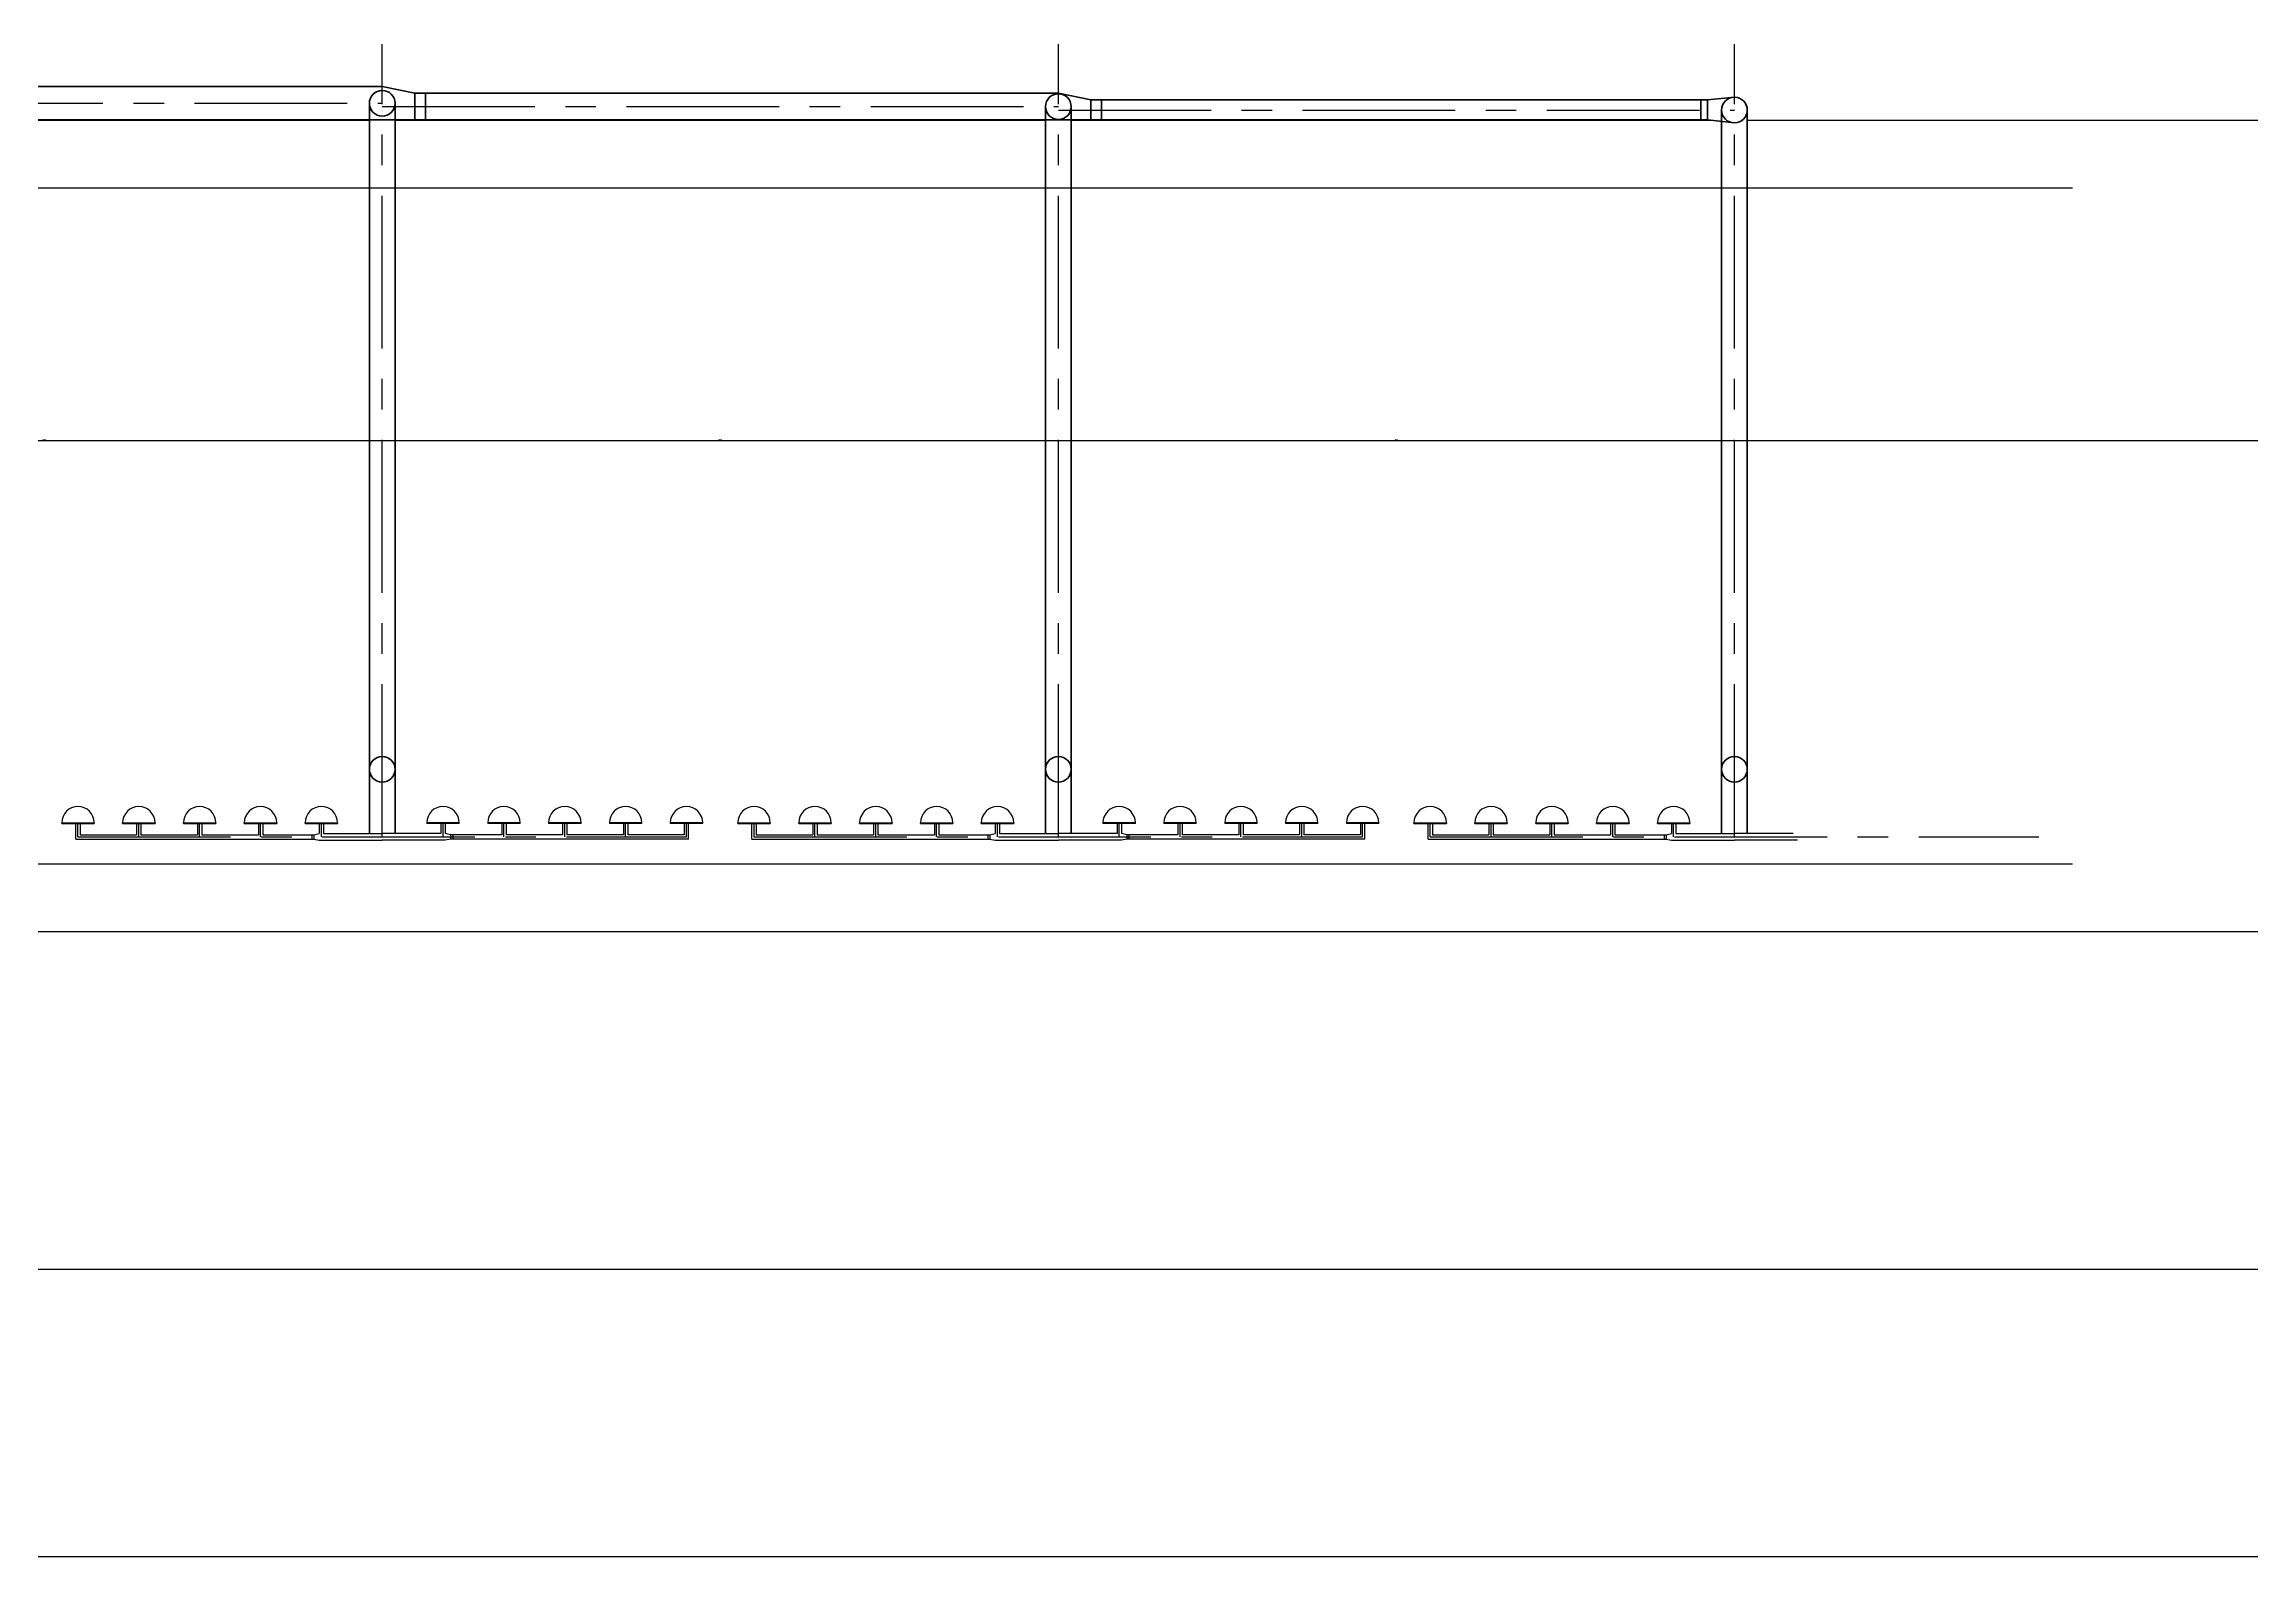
# Model space of a CAD drawing. Header units: millimetres. Extents: x -299291 to 688124, y -407813 to 623474.
# Drawn here: x 588503 to 597686, y -309678 to -303387 of the extents above; entities that cross this region are included whole.
import ezdxf

# ---------------------------------------------------------------- set-up
doc = ezdxf.new("R2010")
doc.units = ezdxf.units.MM
doc.linetypes.add('CENTER', pattern=[50.8, 31.75, -6.35, 6.35, -6.35])
doc.layers.add('空气管', color=2, linetype='Continuous', lineweight=53)
doc.layers.add('轴线', color=6, linetype='CENTER')
doc.styles.get("Standard").update_dxf_attribs({"font": 'txt', "bigfont": 'gbcbig.shx'})
doc.dimstyles.new('ISO-25', dxfattribs={"dimtxt": 2.5, "dimasz": 2.5, "dimexe": 1.25, "dimexo": 0.625, "dimtad": 1, "dimtxsty": 'Standard', "dimcen": 2.5, "dimadec": 0, "dimazin": 0, "dimtfac": 1, "dimtmove": 0, "dimatfit": 3, "dimfxl": 1, "dimarcsym": 0})

# ---------------------------------------------------------------- blocks, each defined once
blk = doc.blocks.new('*D202')
at = {"color": 0, "lineweight": -2, "ltscale": 20, "transparency": 16777216}
for p, q in [((587096.3, -305034.8), (587096.3, -305034.2)), ((587098.8, -305035.4), (589906.3, -305035.4)), ((589908.8, -305034.8), (589908.8, -305034.2))]:
    blk.add_line(p, q, dxfattribs=at)
at = {"color": 0, "ltscale": 20, "transparency": 16777216}
for points in [[(587098.8, -305035), (587098.8, -305035.9), (587096.3, -305035.4)], [(589906.3, -305035), (589906.3, -305035.9), (589908.8, -305035.4)]]:
    blk.add_solid(points, dxfattribs=at)
at = {"layer": 'Defpoints', "color": 0, "ltscale": 20, "transparency": 16777216}
for p in [(587096.3, -305035.4), (589908.8, -305035.4), (589908.8, -305035.4)]:
    blk.add_point(p, dxfattribs=at)
at = {"color": 0, "ltscale": 20, "transparency": 16777216, "insert": (588502.5, -305033.4), "char_height": 2.5, "attachment_point": 5}
blk.add_mtext('2812,5', dxfattribs=at)
blk = doc.blocks.new('*D203')
at = {"color": 0, "lineweight": -2, "ltscale": 20, "transparency": 16777216}
for p, q in [((589908.8, -305034.8), (589908.8, -305034.2)), ((589911.3, -305035.4), (592718.8, -305035.4)), ((592721.3, -305034.8), (592721.3, -305034.2))]:
    blk.add_line(p, q, dxfattribs=at)
at = {"color": 0, "ltscale": 20, "transparency": 16777216}
for points in [[(589911.3, -305035), (589911.3, -305035.9), (589908.8, -305035.4)], [(592718.8, -305035), (592718.8, -305035.9), (592721.3, -305035.4)]]:
    blk.add_solid(points, dxfattribs=at)
at = {"layer": 'Defpoints', "color": 0, "ltscale": 20, "transparency": 16777216}
for p in [(589908.8, -305035.4), (592721.3, -305035.4), (592721.3, -305035.4)]:
    blk.add_point(p, dxfattribs=at)
at = {"color": 0, "ltscale": 20, "transparency": 16777216, "insert": (591315, -305033.4), "char_height": 2.5, "attachment_point": 5}
blk.add_mtext('2812,5', dxfattribs=at)
blk = doc.blocks.new('*D204')
at = {"color": 0, "lineweight": -2, "ltscale": 20, "transparency": 16777216}
for p, q in [((592721.3, -305034.8), (592721.3, -305034.2)), ((592723.8, -305035.4), (595531.3, -305035.4)), ((595533.8, -305034.8), (595533.8, -305034.2))]:
    blk.add_line(p, q, dxfattribs=at)
at = {"color": 0, "ltscale": 20, "transparency": 16777216}
for points in [[(592723.8, -305035), (592723.8, -305035.9), (592721.3, -305035.4)], [(595531.3, -305035), (595531.3, -305035.9), (595533.8, -305035.4)]]:
    blk.add_solid(points, dxfattribs=at)
at = {"layer": 'Defpoints', "color": 0, "ltscale": 20, "transparency": 16777216}
for p in [(592721.3, -305035.4), (595533.8, -305035.4), (595533.8, -305035.4)]:
    blk.add_point(p, dxfattribs=at)
at = {"color": 0, "ltscale": 20, "transparency": 16777216, "insert": (594127.5, -305033.4), "char_height": 2.5, "attachment_point": 5}
blk.add_mtext('2812,5', dxfattribs=at)
blk = doc.blocks.new('*D205')
at = {"color": 0, "lineweight": -2, "ltscale": 20, "transparency": 16777216}
for p, q in [((595533.8, -305034.8), (595533.8, -305034.2)), ((595536.3, -305035.4), (613840.7, -305035.4)), ((613843.2, -305034.8), (613843.2, -305034.2))]:
    blk.add_line(p, q, dxfattribs=at)
at = {"color": 0, "ltscale": 20, "transparency": 16777216}
for points in [[(595536.3, -305035), (595536.3, -305035.9), (595533.8, -305035.4)], [(613840.7, -305035), (613840.7, -305035.9), (613843.2, -305035.4)]]:
    blk.add_solid(points, dxfattribs=at)
at = {"layer": 'Defpoints', "color": 0, "ltscale": 20, "transparency": 16777216}
for p in [(595533.8, -305035.4), (613843.2, -305035.4), (613843.2, -305035.4)]:
    blk.add_point(p, dxfattribs=at)
at = {"color": 0, "ltscale": 20, "transparency": 16777216, "insert": (604688.5, -305033.4), "char_height": 2.5, "attachment_point": 5}
blk.add_mtext('18309,38', dxfattribs=at)
blk = doc.blocks.new('*D189')
at = {"color": 0, "lineweight": -2, "ltscale": 20, "transparency": 16777216}
for p, q in [((551954.1, -307078.5), (551954.1, -308483.5)), ((607360.3, -307078.5), (607360.3, -308483.5)), ((551956.6, -308482.2), (607357.8, -308482.2))]:
    blk.add_line(p, q, dxfattribs=at)
at = {"color": 0, "ltscale": 20, "transparency": 16777216}
for points in [[(551956.6, -308481.8), (551956.6, -308482.7), (551954.1, -308482.2)], [(607357.8, -308481.8), (607357.8, -308482.7), (607360.3, -308482.2)]]:
    blk.add_solid(points, dxfattribs=at)
at = {"layer": 'Defpoints', "color": 0, "ltscale": 20, "transparency": 16777216}
for p in [(551954.1, -307077.9), (607360.3, -307077.9), (607360.3, -308482.2)]:
    blk.add_point(p, dxfattribs=at)
at = {"color": 0, "ltscale": 20, "transparency": 16777216, "insert": (579657.2, -308480.2), "char_height": 2.5, "attachment_point": 5}
blk.add_mtext('55406,25', dxfattribs=at)
blk = doc.blocks.new('*D222')
at = {"color": 0, "lineweight": -2, "ltscale": 20, "transparency": 16777216}
for p, q in [((551940, -306797.3), (551940, -309678.4)), ((613843.2, -306797.3), (613843.2, -309678.4)), ((551942.5, -309677.1), (613840.7, -309677.1))]:
    blk.add_line(p, q, dxfattribs=at)
at = {"color": 0, "ltscale": 20, "transparency": 16777216}
for points in [[(551942.5, -309676.7), (551942.5, -309677.5), (551940, -309677.1)], [(613840.7, -309676.7), (613840.7, -309677.5), (613843.2, -309677.1)]]:
    blk.add_solid(points, dxfattribs=at)
at = {"layer": 'Defpoints', "color": 0, "ltscale": 20, "transparency": 16777216}
for p in [(551940, -306796.6), (613843.2, -306796.6), (613843.2, -309677.1)]:
    blk.add_point(p, dxfattribs=at)
at = {"color": 0, "ltscale": 20, "transparency": 16777216, "insert": (582891.6, -309675), "char_height": 2.5, "attachment_point": 5}
blk.add_mtext('61903,13', dxfattribs=at)

msp = doc.modelspace()

# ---------------------------------------------------------------- linework, layer by layer
at = {"color": 0, "ltscale": 20}
for p, q in [((587149.723, -303702.891), (589855.348, -303702.891)), ((589962.223, -303702.891), (592667.848, -303702.891)), ((592774.723, -303702.891), (595434.984, -303702.891)), ((595587.223, -303702.891), (598627.535, -303702.891))]:
    msp.add_line(p, q, dxfattribs=at)
at = {"color": 4, "ltscale": 10}
msp.add_line((551940.035, -303984.141), (596940.035, -303984.141), dxfattribs=at)
at = {"ltscale": 10}
for p, q in [((551940.035, -306796.641), (596940.035, -306796.641)), ((550815.035, -307077.891), (598908.785, -307077.891))]:
    msp.add_line(p, q, dxfattribs=at)
at = {"layer": '空气管', "ltscale": 20}
for p, q in [((587231.285, -303562.266), (589908.785, -303562.266)), ((589908.785, -303562.266), (590043.785, -303590.391)), ((590043.785, -303590.391), (592721.285, -303590.391)), ((590043.785, -303701.331), (590043.785, -303590.391)), ((590088.785, -303701.331), (590088.785, -303590.391)), ((592721.285, -303590.391), (592856.285, -303618.516)), ((589855.348, -303632.578), (589855.348, -306402.891)), ((589962.223, -306402.891), (589962.223, -303632.578)), ((592667.848, -303646.641), (592667.848, -306402.891)), ((592774.723, -306402.891), (592774.723, -303646.641)), ((592856.285, -303618.516), (595421.285, -303618.516)), ((592856.285, -303701.331), (592856.285, -303618.516)), ((592901.285, -303701.331), (592901.285, -303618.516)), ((595393.16, -303701.331), (595393.16, -303618.516)), ((595421.285, -303618.516), (595533.785, -303607.266)), ((595421.285, -303701.331), (595421.285, -303618.516)), ((595480.348, -303660.703), (595480.348, -306402.891)), ((595587.223, -306402.891), (595587.223, -303660.703)), ((587096.285, -303701.331), (589908.785, -303701.331)), ((589908.785, -303701.331), (592721.285, -303701.331)), ((592721.285, -303701.331), (595421.285, -303701.331)), ((595421.285, -303701.331), (595533.785, -303714.141)), ((589855.348, -306402.891), (589855.348, -306670.078)), ((589962.223, -306402.891), (589962.223, -306670.078)), ((592667.848, -306402.891), (592667.848, -306670.078)), ((592774.723, -306402.891), (592774.723, -306670.078)), ((595480.348, -306402.891), (595480.348, -306670.078)), ((595587.223, -306402.891), (595587.223, -306670.078))]:
    msp.add_line(p, q, dxfattribs=at)
at = {"layer": '空气管', "lineweight": -2, "ltscale": 20}
for p, q in [((588575.66, -306627.891), (588575.66, -306625.078)), ((588575.66, -306625.078), (588710.66, -306625.078)), ((588575.66, -306627.891), (588710.66, -306627.891)), ((588634.16, -306693.141), (588634.16, -306627.891)), ((588652.16, -306627.891), (588652.16, -306675.141)), ((588710.66, -306625.078), (588710.66, -306627.891)), ((588828.785, -306627.891), (588828.785, -306625.078)), ((588828.785, -306625.078), (588963.785, -306625.078)), ((588828.785, -306627.891), (588963.785, -306627.891)), ((588887.285, -306627.891), (588887.285, -306675.141)), ((588905.285, -306627.891), (588905.285, -306675.141)), ((588963.785, -306625.078), (588963.785, -306627.891)), ((589081.91, -306627.891), (589081.91, -306625.078)), ((589081.91, -306625.078), (589216.91, -306625.078)), ((589081.91, -306627.891), (589216.91, -306627.891)), ((589140.41, -306627.891), (589140.41, -306675.141)), ((589158.41, -306627.891), (589158.41, -306675.141)), ((589216.91, -306625.078), (589216.91, -306627.891)), ((589335.035, -306627.891), (589335.035, -306625.078)), ((589335.035, -306625.078), (589470.035, -306625.078)), ((589335.035, -306627.891), (589470.035, -306627.891)), ((589393.535, -306627.891), (589393.535, -306675.141)), ((589411.535, -306627.891), (589411.535, -306675.141)), ((589470.035, -306625.078), (589470.035, -306627.891)), ((589588.16, -306627.891), (589588.16, -306625.078)), ((589588.16, -306625.078), (589723.16, -306625.078)), ((589588.16, -306627.891), (589723.16, -306627.891)), ((589646.66, -306627.891), (589646.66, -306670.078)), ((589664.66, -306627.891), (589664.66, -306670.078)), ((589723.16, -306625.078), (589723.16, -306627.891)), ((590229.41, -306625.078), (590094.41, -306625.078)), ((590094.41, -306625.078), (590094.41, -306627.891)), ((590229.41, -306627.891), (590094.41, -306627.891)), ((590152.91, -306627.891), (590152.91, -306670.078)), ((590170.91, -306627.891), (590170.91, -306670.078)), ((590229.41, -306627.891), (590229.41, -306625.078)), ((590482.535, -306625.078), (590347.535, -306625.078)), ((590347.535, -306625.078), (590347.535, -306627.891)), ((590482.535, -306627.891), (590347.535, -306627.891)), ((590406.035, -306627.891), (590406.035, -306675.141)), ((590424.035, -306627.891), (590424.035, -306675.141)), ((590482.535, -306627.891), (590482.535, -306625.078)), ((590735.66, -306625.078), (590600.66, -306625.078)), ((590600.66, -306625.078), (590600.66, -306627.891)), ((590735.66, -306627.891), (590600.66, -306627.891)), ((590659.16, -306627.891), (590659.16, -306675.141)), ((590677.16, -306627.891), (590677.16, -306675.141)), ((590735.66, -306627.891), (590735.66, -306625.078)), ((590988.785, -306625.078), (590853.785, -306625.078)), ((590853.785, -306625.078), (590853.785, -306627.891)), ((590988.785, -306627.891), (590853.785, -306627.891)), ((590912.285, -306627.891), (590912.285, -306675.141)), ((590930.285, -306627.891), (590930.285, -306675.141)), ((590988.785, -306627.891), (590988.785, -306625.078)), ((591241.91, -306625.078), (591106.91, -306625.078)), ((591106.91, -306625.078), (591106.91, -306627.891)), ((591241.91, -306627.891), (591106.91, -306627.891)), ((591165.41, -306627.891), (591165.41, -306675.141)), ((591183.41, -306693.141), (591183.41, -306627.891)), ((591241.91, -306627.891), (591241.91, -306625.078)), ((591388.16, -306627.891), (591388.16, -306625.078)), ((591388.16, -306625.078), (591523.16, -306625.078)), ((591388.16, -306627.891), (591523.16, -306627.891)), ((591446.66, -306693.141), (591446.66, -306627.891)), ((591464.66, -306627.891), (591464.66, -306675.141)), ((591523.16, -306625.078), (591523.16, -306627.891)), ((591641.285, -306627.891), (591641.285, -306625.078)), ((591641.285, -306625.078), (591776.285, -306625.078)), ((591641.285, -306627.891), (591776.285, -306627.891)), ((591699.785, -306627.891), (591699.785, -306675.141)), ((591717.785, -306627.891), (591717.785, -306675.141)), ((591776.285, -306625.078), (591776.285, -306627.891)), ((591894.41, -306627.891), (591894.41, -306625.078)), ((591894.41, -306625.078), (592029.41, -306625.078)), ((591894.41, -306627.891), (592029.41, -306627.891)), ((591952.91, -306627.891), (591952.91, -306675.141)), ((591970.91, -306627.891), (591970.91, -306675.141)), ((592029.41, -306625.078), (592029.41, -306627.891)), ((592147.535, -306627.891), (592147.535, -306625.078)), ((592147.535, -306625.078), (592282.535, -306625.078)), ((592147.535, -306627.891), (592282.535, -306627.891)), ((592206.035, -306627.891), (592206.035, -306675.141)), ((592224.035, -306627.891), (592224.035, -306675.141)), ((592282.535, -306625.078), (592282.535, -306627.891)), ((592400.66, -306627.891), (592400.66, -306625.078)), ((592400.66, -306625.078), (592535.66, -306625.078)), ((592400.66, -306627.891), (592535.66, -306627.891)), ((592459.16, -306627.891), (592459.16, -306670.078)), ((592477.16, -306627.891), (592477.16, -306670.078)), ((592535.66, -306625.078), (592535.66, -306627.891)), ((593041.91, -306625.078), (592906.91, -306625.078)), ((592906.91, -306625.078), (592906.91, -306627.891)), ((593041.91, -306627.891), (592906.91, -306627.891)), ((592965.41, -306627.891), (592965.41, -306670.078)), ((592983.41, -306627.891), (592983.41, -306670.078)), ((593041.91, -306627.891), (593041.91, -306625.078)), ((593295.035, -306625.078), (593160.035, -306625.078)), ((593160.035, -306625.078), (593160.035, -306627.891)), ((593295.035, -306627.891), (593160.035, -306627.891)), ((593218.535, -306627.891), (593218.535, -306675.141)), ((593236.535, -306627.891), (593236.535, -306675.141)), ((593295.035, -306627.891), (593295.035, -306625.078)), ((593548.16, -306625.078), (593413.16, -306625.078)), ((593413.16, -306625.078), (593413.16, -306627.891)), ((593548.16, -306627.891), (593413.16, -306627.891)), ((593471.66, -306627.891), (593471.66, -306675.141)), ((593489.66, -306627.891), (593489.66, -306675.141)), ((593548.16, -306627.891), (593548.16, -306625.078)), ((593801.285, -306625.078), (593666.285, -306625.078)), ((593666.285, -306625.078), (593666.285, -306627.891)), ((593801.285, -306627.891), (593666.285, -306627.891)), ((593724.785, -306627.891), (593724.785, -306675.141)), ((593742.785, -306627.891), (593742.785, -306675.141)), ((593801.285, -306627.891), (593801.285, -306625.078)), ((594054.41, -306625.078), (593919.41, -306625.078)), ((593919.41, -306625.078), (593919.41, -306627.891)), ((594054.41, -306627.891), (593919.41, -306627.891)), ((593977.91, -306627.891), (593977.91, -306675.141)), ((593995.91, -306693.141), (593995.91, -306627.891)), ((594054.41, -306627.891), (594054.41, -306625.078)), ((594200.66, -306627.891), (594200.66, -306625.078)), ((594200.66, -306625.078), (594335.66, -306625.078)), ((594200.66, -306627.891), (594335.66, -306627.891)), ((594259.16, -306693.141), (594259.16, -306627.891)), ((594277.16, -306627.891), (594277.16, -306675.141)), ((594335.66, -306625.078), (594335.66, -306627.891)), ((594453.785, -306627.891), (594453.785, -306625.078)), ((594453.785, -306625.078), (594588.785, -306625.078)), ((594453.785, -306627.891), (594588.785, -306627.891)), ((594512.285, -306627.891), (594512.285, -306675.141)), ((594530.285, -306627.891), (594530.285, -306675.141)), ((594588.785, -306625.078), (594588.785, -306627.891)), ((594706.91, -306627.891), (594706.91, -306625.078)), ((594706.91, -306625.078), (594841.91, -306625.078)), ((594706.91, -306627.891), (594841.91, -306627.891)), ((594765.41, -306627.891), (594765.41, -306675.141)), ((594783.41, -306627.891), (594783.41, -306675.141)), ((594841.91, -306625.078), (594841.91, -306627.891)), ((594960.035, -306627.891), (594960.035, -306625.078)), ((594960.035, -306625.078), (595095.035, -306625.078)), ((594960.035, -306627.891), (595095.035, -306627.891)), ((595018.535, -306627.891), (595018.535, -306675.141)), ((595036.535, -306627.891), (595036.535, -306675.141)), ((595095.035, -306625.078), (595095.035, -306627.891)), ((595213.16, -306627.891), (595213.16, -306625.078)), ((595213.16, -306625.078), (595348.16, -306625.078)), ((595213.16, -306627.891), (595348.16, -306627.891)), ((595271.66, -306627.891), (595271.66, -306670.078)), ((595289.66, -306627.891), (595289.66, -306670.078)), ((595348.16, -306625.078), (595348.16, -306627.891)), ((588634.16, -306693.141), (589624.16, -306693.141)), ((588652.16, -306675.141), (588887.285, -306675.141)), ((588905.285, -306675.141), (589140.41, -306675.141)), ((589158.41, -306675.141), (589393.535, -306675.141)), ((589411.535, -306675.141), (589624.16, -306675.141)), ((589615.723, -306675.141), (589615.723, -306693.141)), ((589624.16, -306675.141), (589646.66, -306670.078)), ((589624.16, -306675.141), (589624.16, -306693.141)), ((589624.16, -306693.141), (589646.66, -306698.203)), ((589646.66, -306698.203), (589908.785, -306698.203)), ((589664.66, -306670.078), (589908.785, -306670.078)), ((590152.91, -306670.078), (589908.785, -306670.078)), ((590170.91, -306698.203), (589908.785, -306698.203)), ((590193.41, -306675.141), (590170.91, -306670.078)), ((590193.41, -306693.141), (590170.91, -306698.203)), ((590406.035, -306675.141), (590193.41, -306675.141)), ((590193.41, -306675.141), (590193.41, -306693.141)), ((591183.41, -306693.141), (590193.41, -306693.141)), ((590201.848, -306675.141), (590201.848, -306693.141)), ((590659.16, -306675.141), (590424.035, -306675.141)), ((590912.285, -306675.141), (590677.16, -306675.141)), ((591165.41, -306675.141), (590930.285, -306675.141)), ((591446.66, -306693.141), (592436.66, -306693.141)), ((591464.66, -306675.141), (591699.785, -306675.141)), ((591717.785, -306675.141), (591952.91, -306675.141)), ((591970.91, -306675.141), (592206.035, -306675.141)), ((592224.035, -306675.141), (592436.66, -306675.141)), ((592428.223, -306675.141), (592428.223, -306693.141)), ((592436.66, -306675.141), (592459.16, -306670.078)), ((592436.66, -306675.141), (592436.66, -306693.141)), ((592436.66, -306693.141), (592459.16, -306698.203)), ((592459.16, -306698.203), (592721.285, -306698.203)), ((592477.16, -306670.078), (592721.285, -306670.078)), ((592965.41, -306670.078), (592721.285, -306670.078)), ((592983.41, -306698.203), (592721.285, -306698.203)), ((593005.91, -306675.141), (592983.41, -306670.078)), ((593005.91, -306693.141), (592983.41, -306698.203)), ((593218.535, -306675.141), (593005.91, -306675.141)), ((593005.91, -306675.141), (593005.91, -306693.141)), ((593995.91, -306693.141), (593005.91, -306693.141)), ((593014.348, -306675.141), (593014.348, -306693.141)), ((593471.66, -306675.141), (593236.535, -306675.141)), ((593724.785, -306675.141), (593489.66, -306675.141)), ((593977.91, -306675.141), (593742.785, -306675.141)), ((594259.16, -306693.141), (595249.16, -306693.141)), ((594277.16, -306675.141), (594512.285, -306675.141)), ((594530.285, -306675.141), (594765.41, -306675.141)), ((594783.41, -306675.141), (595018.535, -306675.141)), ((595036.535, -306675.141), (595249.16, -306675.141)), ((595240.723, -306675.141), (595240.723, -306693.141)), ((595249.16, -306675.141), (595271.66, -306670.078)), ((595249.16, -306675.141), (595249.16, -306693.141)), ((595249.16, -306693.141), (595271.66, -306698.203)), ((595271.66, -306698.203), (595533.785, -306698.203)), ((595289.66, -306670.078), (595533.785, -306670.078)), ((595777.91, -306670.078), (595533.785, -306670.078)), ((595795.91, -306698.203), (595533.785, -306698.203))]:
    msp.add_line(p, q, dxfattribs=at)
at = {"layer": '空气管', "ltscale": 20}
for centre in [(589908.785, -303632.578), (592721.285, -303646.641), (595533.785, -303660.703), (589908.785, -306402.891), (592721.285, -306402.891), (595533.785, -306402.891)]:
    msp.add_circle(centre, 53.438, dxfattribs=at)
at = {"layer": '空气管', "lineweight": -2, "ltscale": 20}
for centre in [(588643.16, -306625.078), (588896.285, -306625.078), (589149.41, -306625.078), (589402.535, -306625.078), (589655.66, -306625.078), (590161.91, -306625.078), (590415.035, -306625.078), (590668.16, -306625.078), (590921.285, -306625.078), (591174.41, -306625.078), (591455.66, -306625.078), (591708.785, -306625.078), (591961.91, -306625.078), (592215.035, -306625.078), (592468.16, -306625.078), (592974.41, -306625.078), (593227.535, -306625.078), (593480.66, -306625.078), (593733.785, -306625.078), (593986.91, -306625.078), (594268.16, -306625.078), (594521.285, -306625.078), (594774.41, -306625.078), (595027.535, -306625.078), (595280.66, -306625.078)]:
    msp.add_arc(centre, 67.5, 0, 180, dxfattribs=at)
at = {"layer": '轴线', "ltscale": 20}
for p, q in [((589908.785, -306684.141), (589908.785, -303386.74)), ((592721.285, -306684.141), (592721.285, -303386.74)), ((595533.785, -306684.141), (595533.785, -303386.74)), ((587096.285, -303632.578), (589908.785, -303632.578)), ((589908.785, -303646.641), (592721.285, -303646.641)), ((592721.285, -303660.703), (595533.785, -303660.703)), ((588643.16, -306684.141), (591174.41, -306684.141)), ((591455.66, -306684.141), (593986.91, -306684.141)), ((594268.16, -306684.141), (596799.41, -306684.141))]:
    msp.add_line(p, q, dxfattribs=at)
at = {"layer": '轴线', "lineweight": -2, "ltscale": 20}
for p, q in [((588643.16, -306684.141), (588643.16, -306627.891)), ((588896.285, -306684.141), (588896.285, -306627.891)), ((589149.41, -306684.141), (589149.41, -306627.891)), ((589402.535, -306684.141), (589402.535, -306627.891)), ((589655.66, -306684.141), (589655.66, -306627.891)), ((590161.91, -306684.141), (590161.91, -306627.891)), ((590415.035, -306684.141), (590415.035, -306627.891)), ((590668.16, -306684.141), (590668.16, -306627.891)), ((590921.285, -306684.141), (590921.285, -306627.891)), ((591174.41, -306684.141), (591174.41, -306627.891)), ((591455.66, -306684.141), (591455.66, -306627.891)), ((591708.785, -306684.141), (591708.785, -306627.891)), ((591961.91, -306684.141), (591961.91, -306627.891)), ((592215.035, -306684.141), (592215.035, -306627.891)), ((592468.16, -306684.141), (592468.16, -306627.891)), ((592974.41, -306684.141), (592974.41, -306627.891)), ((593227.535, -306684.141), (593227.535, -306627.891)), ((593480.66, -306684.141), (593480.66, -306627.891)), ((593733.785, -306684.141), (593733.785, -306627.891)), ((593986.91, -306684.141), (593986.91, -306627.891)), ((594268.16, -306684.141), (594268.16, -306627.891)), ((594521.285, -306684.141), (594521.285, -306627.891)), ((594774.41, -306684.141), (594774.41, -306627.891)), ((595027.535, -306684.141), (595027.535, -306627.891)), ((595280.66, -306684.141), (595280.66, -306627.891))]:
    msp.add_line(p, q, dxfattribs=at)

# ---------------------------------------------------------------- dimensions: what is measured, and where the dimension line sits
at = {"ltscale": 20}
for base, p1, p2, picture, middle in [((589908.785, -305035.441), (587096.285, -305035.441), (589908.785, -305035.441), '*D202', (588502.535, -305033.357)), ((592721.285, -305035.441), (589908.785, -305035.441), (592721.285, -305035.441), '*D203', (591315.035, -305033.357)), ((595533.785, -305035.441), (592721.285, -305035.441), (595533.785, -305035.441), '*D204', (594127.535, -305033.357)), ((613843.160322004, -305035.440637544), (595533.785322004, -305035.440637544), (613843.160322004, -305035.440637544), '*D205', (604688.472822004, -305033.357304211)), ((613843.160322004, -309677.125800142), (551940.035322004, -306796.640962806), (613843.160322004, -306796.640962806), '*D222', (582891.597822004, -309675.042466809))]:
    dim = msp.add_linear_dim(base=base, p1=p1, p2=p2, dimstyle='ISO-25', dxfattribs=at)
    dim.commit()
    dim.dimension.update_dxf_attribs({"geometry": picture, "text_midpoint": middle})
at = {"color": 0, "ltscale": 20}
dim = msp.add_linear_dim(base=(607360.348, -308482.243), p1=(551954.098, -307077.891), p2=(607360.348, -307077.891), dimstyle='ISO-25', dxfattribs=at)
dim.commit()
dim.dimension.update_dxf_attribs({"geometry": '*D189', "text_midpoint": (579657.223, -308480.16)})

doc.saveas('drawing.dxf')
